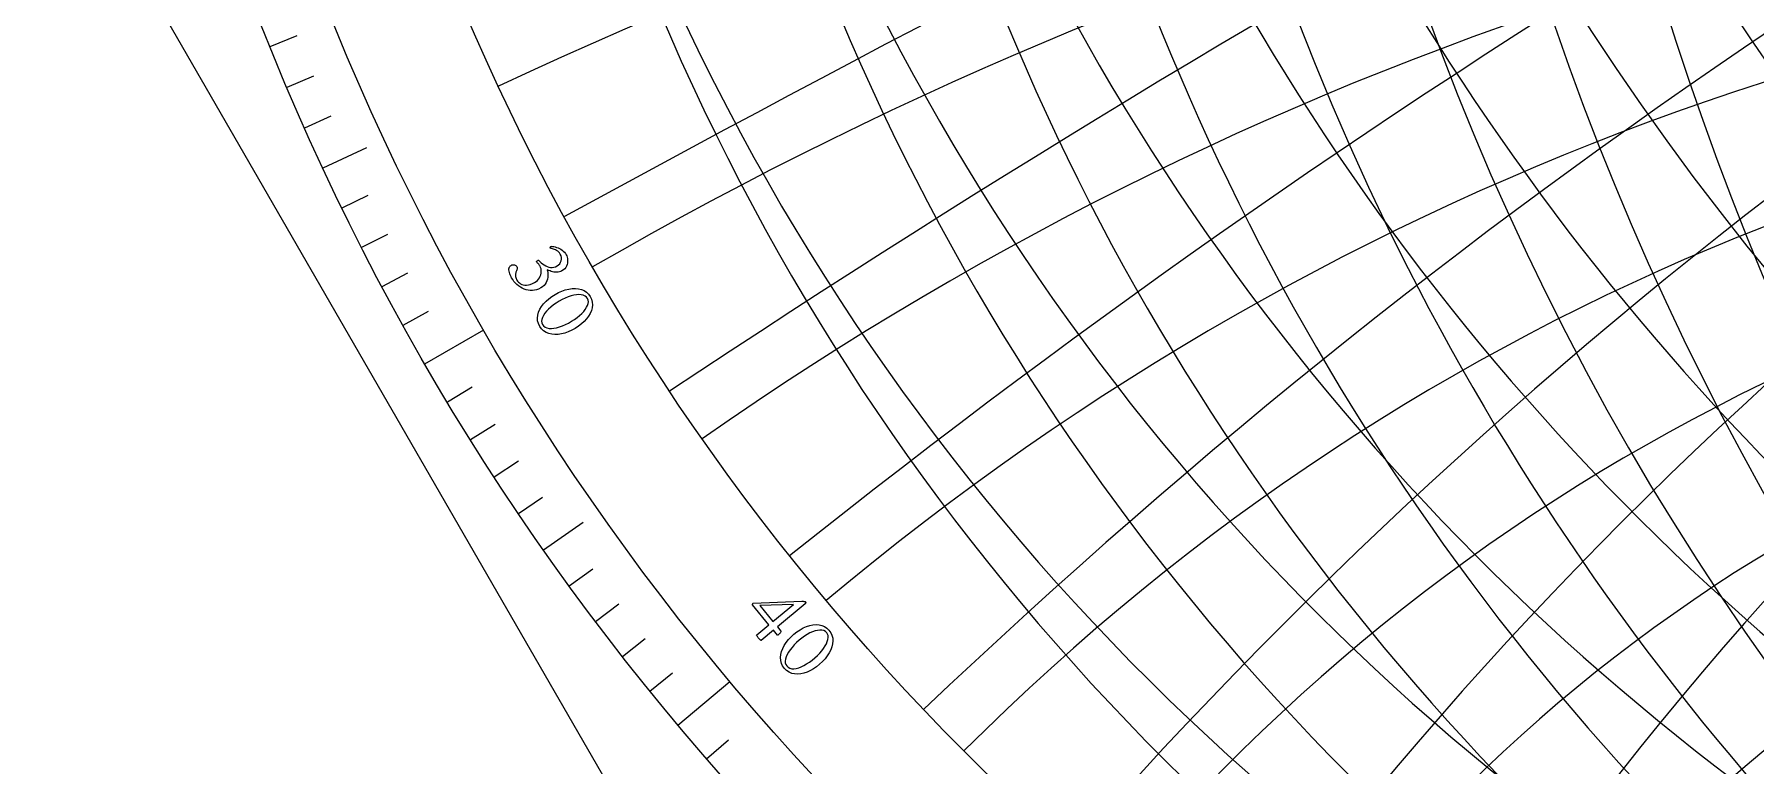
# Model space of a CAD drawing. Header units: millimetres. Extents: x -105 to 105, y -105 to 128.
# Drawn here: x -105 to -35, y -67.8 to -38.1 of the extents above; entities that cross this region are included whole.
import ezdxf

# ---------------------------------------------------------------- set-up
doc = ezdxf.new("R2010")
doc.units = ezdxf.units.MM
for name, color, linetype in [('CUT_OUTER', 1, 'Continuous'), ('ENGRAVE', 7, 'Continuous'), ('ENGRAVE_FINE', 8, 'Continuous'), ('TEXT', 5, 'Continuous')]:
    doc.layers.add(name, color=color, linetype=linetype)

msp = doc.modelspace()

# ---------------------------------------------------------------- linework, layer by layer
at = {"layer": 'CUT_OUTER'}
msp.add_lwpolyline([(30.8079, 103.6071), (32.4928, 102.4838), (76.8653, 76.8653), (105, 28.1347), (105, -28.1347), (76.8653, -76.8653), (28.1347, -105), (-28.1347, -105), (-76.8653, -76.8653), (-105, -28.1347), (-105, 28.1347), (-76.8653, 76.8653), (-32.6892, 102.3704), (-32.4055, 102.6778), (-32.4029, 102.6804), (-32.3998, 102.6824), (-30.8138, 103.6069)], dxfattribs=at)
at = {"layer": 'ENGRAVE'}
for points in [[(-93.2591, -43.4874), (-91.4748, -42.6554)], [(-89.114, -51.45), (-86.727, -50.0719)], [(-84.2907, -59.021), (-82.678, -57.8918)], [(-78.826, -66.1428), (-76.7146, -64.3712)]]:
    msp.add_lwpolyline(points, dxfattribs=at)
for radius in [102.9, 102.9, 100.1438, 95.025, 95.025, 95.025]:
    msp.add_circle((0, 0), radius, dxfattribs=at)
for centre, radius, start, end in [((16.7555, 0), 96.4909, 100, 260), ((34.5863, 0), 101.1235, 110, 250), ((54.8627, 0), 109.7254, 120, 240), ((79.7354, 0), 124.0463, 130, 230), ((0, -190.05), 164.5881, 60, 120), ((0, -147.8327), 113.2464, 50, 130), ((0, -124.0463), 79.7354, 40, 140), ((0, -109.7254), 54.8627, 30, 150)]:
    msp.add_arc(centre, radius, start, end, dxfattribs=at)
at = {"layer": 'ENGRAVE_FINE'}
for points in [[(-95.4072, -38.547), (-94.312, -38.1045)], [(-94.7199, -40.2062), (-93.6326, -39.7447)], [(-94.0038, -41.8532), (-92.9247, -41.3727)], [(-92.4859, -45.1084), (-91.4242, -44.5906)], [(-91.6846, -46.7156), (-90.6321, -46.1793)], [(-90.8553, -48.3086), (-89.8123, -47.7541)], [(-89.9984, -49.8869), (-88.9652, -49.3142)], [(-88.2025, -52.9974), (-87.19, -52.389)], [(-87.2641, -54.5287), (-86.2624, -53.9027)], [(-86.2992, -56.0434), (-85.3085, -55.4)], [(-85.308, -57.5409), (-84.3287, -56.8804)], [(-83.2478, -60.4831), (-82.2922, -59.7888)], [(-82.1796, -61.9268), (-81.2362, -61.2159)], [(-81.0863, -63.3516), (-80.1555, -62.6243)], [(-79.9683, -64.7571), (-79.0503, -64.0137)], [(-77.6596, -67.5085), (-76.7681, -66.7335)]]:
    msp.add_lwpolyline(points, dxfattribs=at)
for centre, radius, start, end in [((8.3136, 0), 95.388, 95, 265), ((25.4619, 0), 98.3771, 105, 255), ((44.3109, 0), 104.8485, 115, 245), ((66.5372, 0), 116.0041, 125, 235), ((95.025, 0), 134.3856, 135, 225), ((-7.6193, -3.3261), 95.388, 298.583333, 108.583334), ((-15.356, -6.7036), 96.4909, 303.583333, 103.583333), ((-23.3353, -10.1868), 98.3771, 308.583333, 98.583333), ((7.6193, 3.3261), 95.388, 118.583333, 288.583334), ((15.356, 6.7036), 96.4909, 123.583333, 283.583333), ((23.3353, 10.1868), 98.3771, 128.583333, 278.583333), ((31.6976, 13.8374), 101.1235, 133.583333, 273.583333), ((40.61, 17.728), 104.8485, 138.583333, 268.583333), ((50.2805, 21.9496), 109.7254, 143.583333, 263.583333), ((60.98, 26.6204), 116.0041, 148.583333, 258.583333), ((73.0759, 31.9008), 124.0463, 153.583333, 253.583333), ((87.0884, 38.0178), 134.3856, 158.583333, 248.583333), ((103.788, 45.3079), 147.8327, 163.583333, 243.583333), ((124.3752, 54.2951), 165.671, 168.583333, 238.583333), ((150.8416, 65.8488), 190.05, 173.583333, 233.583333), ((186.7617, 81.5295), 224.8483, 178.583333, 228.583333), ((-31.6976, -13.8374), 101.1235, 313.583333, 93.583333), ((239.2735, 104.4531), 277.8345, 183.583333, 223.583333), ((325.0184, 141.8845), 367.1484, 188.583333, 218.583333), ((493.903, 215.6099), 547.2272, 193.583333, 213.583333), ((995.4253, 434.5458), 1090.2896, 198.5833333, 208.5833333), ((-995.4253, -434.5458), 1090.2896, 18.5833333, 28.5833333), ((-493.903, -215.6099), 547.2272, 13.583333, 33.583333), ((-325.0184, -141.8845), 367.1484, 8.583333, 38.583333), ((-239.2735, -104.4531), 277.8345, 3.583333, 43.583333), ((-186.7617, -81.5295), 224.8483, 358.583333, 48.583333), ((-150.8416, -65.8488), 190.05, 353.583333, 53.583333), ((-124.3752, -54.2951), 165.671, 348.583333, 58.583333), ((-103.788, -45.3079), 147.8327, 343.583333, 63.583333), ((-87.0884, -38.0178), 134.3856, 338.583333, 68.583333), ((-73.0759, -31.9008), 124.0463, 333.583333, 73.583333), ((-60.98, -26.6204), 116.0041, 328.583333, 78.583333), ((-50.2805, -21.9496), 109.7254, 323.583333, 83.583333), ((-40.61, -17.728), 104.8485, 318.583333, 88.583333), ((436.2057, -999.2277), 1086.1407, 108.5833333, 118.5833333), ((218.936, -501.5223), 538.9136, 103.583333, 123.583333), ((146.8896, -336.4839), 354.6381, 98.583333, 128.583333), ((111.1567, -254.6295), 261.079, 93.583333, 133.583333), ((89.9579, -206.0688), 203.7818, 88.583333, 138.583333), ((76.0357, -174.1769), 164.5881, 83.583333, 143.583333), ((66.2821, -151.834), 135.7098, 78.583333, 148.583333), ((0, -224.8483), 203.7818, 65, 115), ((59.1453, -135.4855), 113.2464, 73.583333, 153.583333), ((0, -165.671), 135.7098, 55, 125), ((0, -134.3856), 95.025, 45, 135), ((0, -116.0041), 66.5372, 35, 145), ((0, -104.8485), 44.3109, 25, 155)]:
    msp.add_arc(centre, radius, start, end, dxfattribs=at)
at = {"layer": 'TEXT'}
for points in [[(-83.3662, -47.0251), (-83.3457, -47.0684), (-83.33, -47.1171), (-83.3191, -47.1712), (-83.3131, -47.2307), (-83.3131, -47.2928), (-83.3207, -47.3546), (-83.3357, -47.4162), (-83.3583, -47.4775), (-83.3895, -47.5358), (-83.4306, -47.5881), (-83.4816, -47.6346), (-83.5425, -47.6752), (-83.5944, -47.7006), (-83.6477, -47.7185), (-83.7027, -47.7289), (-83.7591, -47.7318), (-83.8157, -47.7289), (-83.8707, -47.7218), (-83.9242, -47.7106), (-83.9763, -47.6953), (-84.0254, -47.6779), (-84.0702, -47.6605), (-84.1107, -47.643), (-84.1468, -47.6254), (-84.13, -47.6776), (-84.1185, -47.7349), (-84.1122, -47.7974), (-84.1111, -47.8651), (-84.1166, -47.9351), (-84.1303, -48.0046), (-84.1522, -48.0737), (-84.1821, -48.1424), (-84.2218, -48.208), (-84.2727, -48.2677), (-84.3348, -48.3217), (-84.4082, -48.3699), (-84.491, -48.4115), (-84.5751, -48.442), (-84.6603, -48.4614), (-84.7467, -48.4696), (-84.8328, -48.4679), (-84.9174, -48.4576), (-85.0003, -48.4385), (-85.0816, -48.4108), (-85.1603, -48.3753), (-85.2354, -48.3331), (-85.3069, -48.284), (-85.3748, -48.2282), (-85.438, -48.1669), (-85.4954, -48.1011), (-85.5471, -48.031), (-85.593, -47.9565), (-85.6107, -47.9222), (-85.6283, -47.8826), (-85.6459, -47.8379), (-85.6633, -47.7878), (-85.6787, -47.7356), (-85.6902, -47.6842), (-85.6976, -47.6335), (-85.701, -47.5837), (-85.6985, -47.5725), (-85.6937, -47.5578), (-85.6864, -47.5396), (-85.6768, -47.5178), (-85.6648, -47.4959), (-85.6506, -47.4771), (-85.634, -47.4614), (-85.6153, -47.4489), (-85.5806, -47.4331), (-85.5464, -47.4243), (-85.5127, -47.4226), (-85.4794, -47.428), (-85.4485, -47.439), (-85.4223, -47.4545), (-85.4006, -47.4745), (-85.3836, -47.4988), (-85.3692, -47.5321), (-85.3633, -47.5654), (-85.3657, -47.5988), (-85.3766, -47.6322), (-85.3908, -47.6654), (-85.4034, -47.6979), (-85.4145, -47.7299), (-85.424, -47.7613), (-85.4317, -47.7977), (-85.4347, -47.8344), (-85.4328, -47.8715), (-85.4261, -47.9089), (-85.4159, -47.9457), (-85.4036, -47.981), (-85.389, -48.0148), (-85.3723, -48.0472), (-85.3449, -48.0888), (-85.3114, -48.1273), (-85.2718, -48.1625), (-85.226, -48.1946), (-85.1743, -48.221), (-85.1167, -48.2395), (-85.0533, -48.2499), (-84.984, -48.2523), (-84.9093, -48.2444), (-84.8296, -48.2237), (-84.7448, -48.1902), (-84.655, -48.1441), (-84.5931, -48.104), (-84.5394, -48.0587), (-84.4937, -48.0083), (-84.4562, -47.9527), (-84.4265, -47.8938), (-84.4043, -47.8336), (-84.3898, -47.772), (-84.3827, -47.709), (-84.3836, -47.6468), (-84.3927, -47.5873), (-84.4099, -47.5306), (-84.4354, -47.4766), (-84.4513, -47.4508), (-84.4694, -47.4259), (-84.4896, -47.4019), (-84.512, -47.3789), (-84.534, -47.3576), (-84.5531, -47.3387), (-84.5691, -47.3221), (-84.5822, -47.3079), (-84.5732, -47.2915), (-84.5615, -47.2769), (-84.5472, -47.2641), (-84.5303, -47.253), (-84.5194, -47.2474), (-84.5096, -47.2435), (-84.501, -47.2414), (-84.4936, -47.2411), (-84.4413, -47.295), (-84.3863, -47.3452), (-84.3284, -47.3916), (-84.2678, -47.4342), (-84.2051, -47.4708), (-84.1411, -47.4995), (-84.076, -47.5201), (-84.0096, -47.5327), (-83.9424, -47.5352), (-83.8746, -47.5258), (-83.8061, -47.5044), (-83.7371, -47.4711), (-83.6786, -47.4306), (-83.6316, -47.3822), (-83.5962, -47.3259), (-83.5724, -47.2616), (-83.5614, -47.1934), (-83.5645, -47.1251), (-83.5818, -47.0569), (-83.6131, -46.9885), (-83.6436, -46.9413), (-83.6782, -46.9007), (-83.7169, -46.8668), (-83.7598, -46.8394), (-83.8039, -46.8173), (-83.8463, -46.7993), (-83.8869, -46.7854), (-83.9257, -46.7756), (-83.9603, -46.7683), (-83.9883, -46.7617), (-84.0095, -46.756), (-84.024, -46.7511), (-84.0262, -46.7438), (-84.0255, -46.7348), (-84.0219, -46.7242), (-84.0154, -46.712), (-84.007, -46.6998), (-83.9976, -46.6893), (-83.9874, -46.6804), (-83.9763, -46.6731), (-83.9238, -46.6784), (-83.8701, -46.6874), (-83.8151, -46.7002), (-83.7587, -46.7168), (-83.7023, -46.7376), (-83.6471, -46.763), (-83.5931, -46.793), (-83.5402, -46.8277), (-83.4902, -46.8678), (-83.4445, -46.914), (-83.4031, -46.9665), (-83.3662, -47.0251)], [(-82.3942, -48.7155), (-82.34, -48.8271), (-82.3082, -48.9404), (-82.299, -49.0555), (-82.3123, -49.1726), (-82.3453, -49.2894), (-82.3953, -49.4041), (-82.4623, -49.5167), (-82.5463, -49.627), (-82.6445, -49.7331), (-82.7541, -49.8326), (-82.8751, -49.9257), (-83.0074, -50.0122), (-83.1459, -50.0887), (-83.2849, -50.1517), (-83.4246, -50.2012), (-83.5649, -50.2372), (-83.7027, -50.2583), (-83.8347, -50.2633), (-83.9608, -50.2521), (-84.081, -50.2247), (-84.192, -50.1797), (-84.2902, -50.1155), (-84.3756, -50.0322), (-84.4482, -49.9299), (-84.5012, -49.8198), (-84.532, -49.7066), (-84.5404, -49.5903), (-84.5266, -49.4711), (-84.4932, -49.3517), (-84.4427, -49.235), (-84.3752, -49.1209), (-84.2908, -49.0096), (-84.192, -48.9032), (-84.0816, -48.8042), (-83.9596, -48.7124), (-83.8259, -48.6279), (-83.6862, -48.5537), (-83.5462, -48.4929), (-83.4059, -48.4454), (-83.2652, -48.4111), (-83.1276, -48.3915), (-82.9962, -48.3878), (-82.8712, -48.4001), (-82.7524, -48.4283), (-82.6432, -48.4734), (-82.5472, -48.5362), (-82.4642, -48.6169), (-82.3942, -48.7155)], [(-82.5022, -48.8011), (-82.5475, -48.742), (-82.6053, -48.6966), (-82.6756, -48.6647), (-82.7586, -48.6464), (-82.8515, -48.6406), (-82.9516, -48.6464), (-83.059, -48.6636), (-83.1737, -48.6923), (-83.293, -48.7316), (-83.4142, -48.7807), (-83.5374, -48.8397), (-83.6625, -48.9085), (-83.7825, -48.983), (-83.8935, -49.0611), (-83.9956, -49.1427), (-84.0887, -49.228), (-84.1707, -49.3143), (-84.2394, -49.3994), (-84.2949, -49.4831), (-84.3371, -49.5655), (-84.3639, -49.6444), (-84.373, -49.7176), (-84.3645, -49.7853), (-84.3384, -49.8473), (-84.2895, -49.9117), (-84.2283, -49.9606), (-84.1548, -49.9937), (-84.0691, -50.0113), (-83.9738, -50.0148), (-83.8714, -50.0059), (-83.762, -49.9848), (-83.6455, -49.9514), (-83.5251, -49.9074), (-83.4038, -49.8549), (-83.2815, -49.7938), (-83.1582, -49.7241), (-83.0379, -49.6479), (-82.9276, -49.5692), (-82.8274, -49.4881), (-82.7371, -49.4045), (-82.6584, -49.3204), (-82.5927, -49.2375), (-82.54, -49.156), (-82.5003, -49.0758), (-82.4755, -48.9989), (-82.4675, -48.9276), (-82.4765, -48.8616), (-82.5022, -48.8011)], [(-73.6407, -61.13), (-73.6329, -61.1416), (-73.6287, -61.1533), (-73.628, -61.1653), (-73.6308, -61.1775), (-73.6359, -61.1892), (-73.642, -61.1996), (-73.6492, -61.2087), (-73.6574, -61.2166), (-74.7807, -62.1502), (-74.6401, -62.319), (-74.6363, -62.3279), (-74.6373, -62.3401), (-74.6429, -62.3555), (-74.6532, -62.3743), (-74.6671, -62.3946), (-74.6837, -62.4147), (-74.703, -62.4345), (-74.7249, -62.4541), (-74.7403, -62.466), (-74.7544, -62.475), (-74.7672, -62.4811), (-74.7788, -62.4842), (-74.9441, -62.286), (-75.4429, -62.7006), (-75.4444, -62.6998), (-75.4487, -62.6973), (-75.456, -62.6932), (-75.4661, -62.6875), (-75.4807, -62.6765), (-75.5012, -62.6564), (-75.5276, -62.6273), (-75.56, -62.5892), (-75.5959, -62.5429), (-75.6181, -62.507), (-75.6268, -62.4817), (-75.6219, -62.4668), (-75.1305, -62.0609), (-75.791, -61.2525), (-75.7917, -61.2417), (-75.7908, -61.231), (-75.7881, -61.2205), (-75.7838, -61.2101), (-75.7786, -61.2006), (-75.7732, -61.1924), (-75.7676, -61.1856), (-75.7617, -61.1801), (-73.7827, -61.1073), (-73.7668, -61.1074), (-73.7483, -61.1079), (-73.7275, -61.1087), (-73.7041, -61.1099), (-73.6817, -61.1123), (-73.6637, -61.1164), (-73.65, -61.1223), (-73.6407, -61.13)], [(-74.1303, -61.2346), (-75.4923, -61.2838), (-74.9668, -61.9256)], [(-72.6831, -62.283), (-72.6103, -62.3835), (-72.5594, -62.4896), (-72.5303, -62.6013), (-72.5231, -62.7189), (-72.5353, -62.8397), (-72.5646, -62.9614), (-72.611, -63.0838), (-72.6746, -63.2071), (-72.7529, -63.3286), (-72.8435, -63.4457), (-72.9465, -63.5583), (-73.0619, -63.6665), (-73.1849, -63.7658), (-73.3109, -63.852), (-73.4398, -63.9251), (-73.5718, -63.9849), (-73.7038, -64.0296), (-73.8329, -64.0574), (-73.959, -64.0683), (-74.0822, -64.0622), (-74.1993, -64.0371), (-74.3071, -63.991), (-74.4057, -63.9238), (-74.495, -63.8356), (-74.5663, -63.7364), (-74.6163, -63.6302), (-74.6448, -63.5172), (-74.6519, -63.3974), (-74.6397, -63.274), (-74.6102, -63.1503), (-74.5636, -63.0263), (-74.4998, -62.902), (-74.421, -62.7801), (-74.3295, -62.6634), (-74.2252, -62.5518), (-74.1082, -62.4454), (-73.9836, -62.348), (-73.8563, -62.2638), (-73.7263, -62.1927), (-73.5938, -62.1345), (-73.4616, -62.0913), (-73.3329, -62.0648), (-73.2076, -62.0552), (-73.0857, -62.0624), (-72.9704, -62.0878), (-72.8649, -62.133), (-72.7692, -62.1981), (-72.6831, -62.283)], [(-72.7746, -62.386), (-72.8294, -62.3357), (-72.8942, -62.301), (-72.969, -62.2818), (-73.0539, -62.2782), (-73.1464, -62.2887), (-73.244, -62.3117), (-73.3468, -62.3473), (-73.4548, -62.3955), (-73.5654, -62.4549), (-73.6763, -62.5244), (-73.7873, -62.6038), (-73.8986, -62.6933), (-74.0038, -62.7875), (-74.0996, -62.8837), (-74.186, -62.9818), (-74.2629, -63.0819), (-74.3286, -63.1812), (-74.3815, -63.2769), (-74.4216, -63.369), (-74.4489, -63.4574), (-74.4616, -63.5398), (-74.4578, -63.6135), (-74.4377, -63.6787), (-74.4012, -63.7352), (-74.3419, -63.7902), (-74.2731, -63.8277), (-74.195, -63.8476), (-74.1076, -63.8499), (-74.0131, -63.8368), (-73.9138, -63.8103), (-73.8097, -63.7705), (-73.7008, -63.7174), (-73.5899, -63.6532), (-73.4795, -63.5804), (-73.3697, -63.499), (-73.2604, -63.4089), (-73.1551, -63.313), (-73.0602, -63.2164), (-72.9755, -63.1191), (-72.9012, -63.0211), (-72.8383, -62.9246), (-72.7879, -62.8316), (-72.7502, -62.7421), (-72.725, -62.6562), (-72.7139, -62.5763), (-72.7185, -62.5046), (-72.7387, -62.4412), (-72.7746, -62.386)]]:
    msp.add_lwpolyline(points, close=True, dxfattribs=at)

doc.saveas('drawing.dxf')
